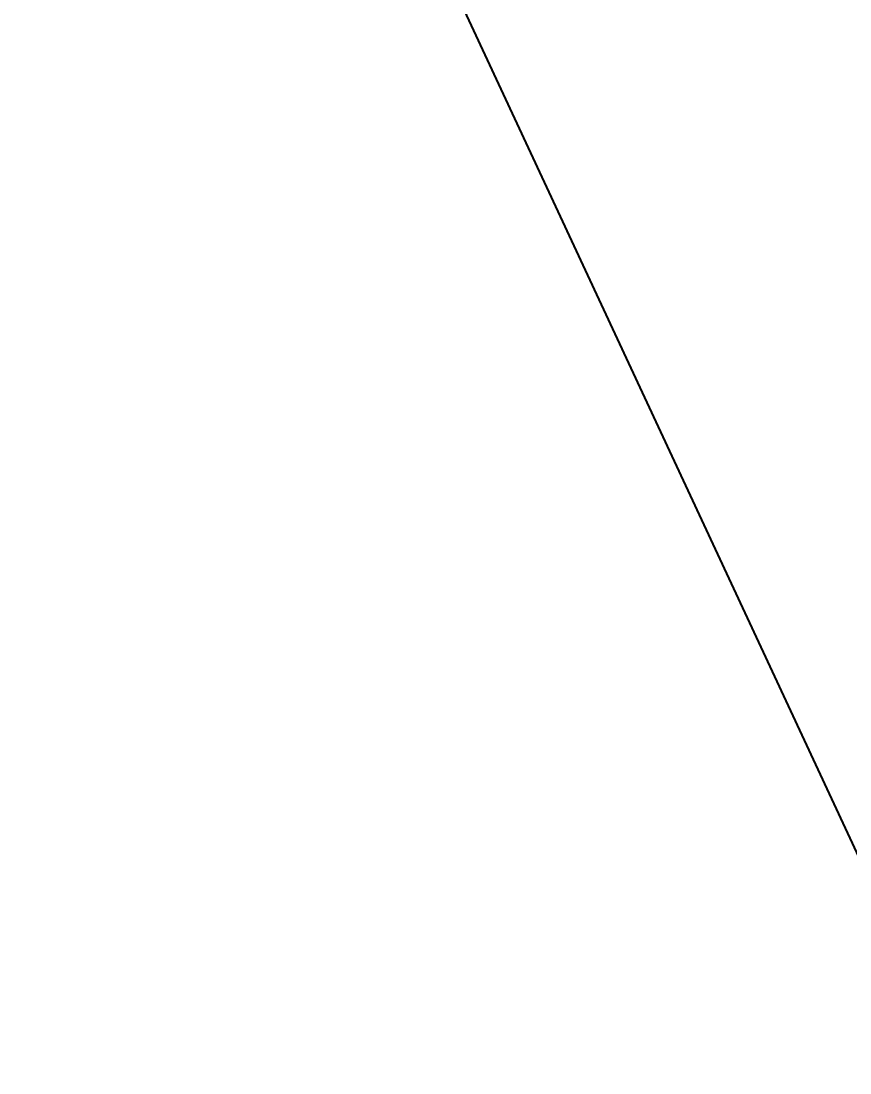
# Paper-space layout 'Layout1' of a CAD drawing. Header units: millimetres. Extents: x 0 to 841, y 0 to 594.
# Drawn here: x 135.8 to 187.5, y 392.5 to 458.1 of the extents above; entities that cross this region are included whole.
import ezdxf
from ezdxf import colors
from ezdxf.entities.mleader import LeaderData, LeaderLine
from ezdxf.math import Vec2, Vec3

# ---------------------------------------------------------------- set-up
doc = ezdxf.new("R2010")
doc.units = ezdxf.units.MM
doc.layers.get('0').update_dxf_attribs({"lineweight": 50})
doc.styles.add('GOST-2.304_Type-B_italic', font='GOST Common Italic.ttf')

# ---------------------------------------------------------------- blocks, each defined once
blk = doc.blocks.new('_Dot')
at = {"color": 0, "linetype": 'ByBlock', "lineweight": -2}
blk.add_line((-0.5, 0), (-1, 0), dxfattribs=at)
at = {"color": 0, "linetype": 'ByBlock', "lineweight": 90, "const_width": 0.5}
blk.add_lwpolyline([(-0.25, 0, 1), (0.25, 0, 1)], format="xyb", close=True, dxfattribs=at)

psp = doc.layouts.get("Layout1")

# ---------------------------------------------------------------- leaders
at = {"color": 18, "lineweight": 20, "true_color": 0x000000}
ml = psp.add_multileader_mtext('Standard', dxfattribs=at)
ml.set_content('12', color=(0, 0, 0), style='GOST-2.304_Type-B_italic')
ml.set_leader_properties()
ml.set_arrow_properties(name='DOT')
ml.build(insert=Vec2(0, 0))
ml.multileader.update_dxf_attribs({"text_left_attachment_type": 6, "text_right_attachment_type": 6, "dogleg_length": 0, "arrow_head_size": 1})
ctx = ml.context
ctx.base_point, ctx.arrow_head_size, ctx.landing_gap_size, ctx.plane_origin = Vec3(113.587, 556.88), 1, 0, Vec3(175.685, 385.934)
ctx.left_attachment, ctx.right_attachment, ctx.text_align_type = 6, 6, 2
notes = []
notes.append((ctx, [(0, (1, 1, 0), (117.757, 556.88), (-1, 0), 0, [(0, [(199.155, 382.062)], 0, [])])]))
ctx.mtext.insert, ctx.mtext.alignment, ctx.mtext.flow_direction = Vec3(117.757, 561.68), 3, 5
for ctx, leaders in notes:
    for number, flags, end, landing, length, lines in leaders:
        leader = LeaderData()
        leader.index, (leader.has_last_leader_line, leader.has_dogleg_vector, leader.attachment_direction) = number, flags
        leader.last_leader_point, leader.dogleg_vector, leader.dogleg_length = Vec3(end), Vec3(landing), length
        for number, points, colour, breaks in lines:
            line = LeaderLine()
            line.index, line.vertices, line.color, line.breaks = number, Vec3.list(points), colors.encode_raw_color(colour), breaks
            leader.lines.append(line)
        ctx.leaders.append(leader)

doc.saveas('drawing.dxf')
